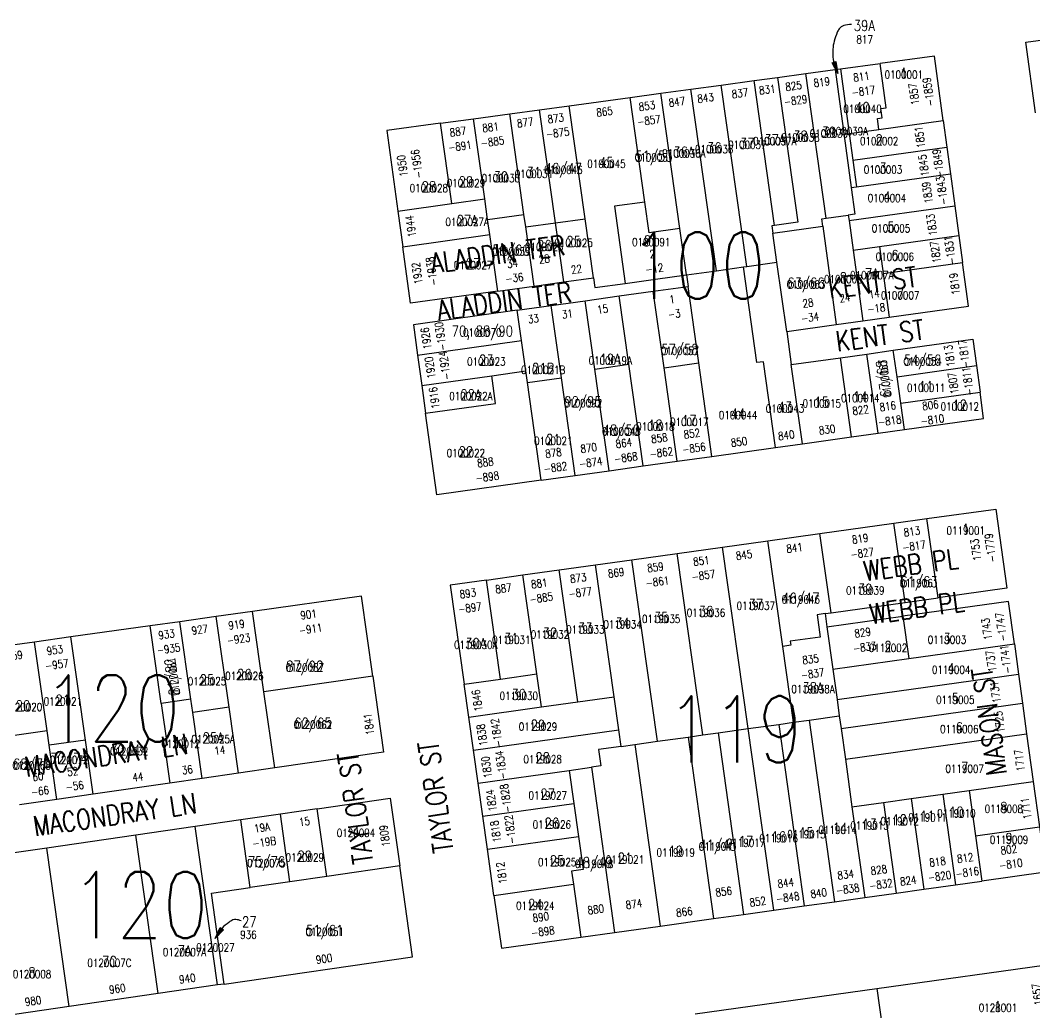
# Model space of a CAD drawing. Header units: feet. Extents: x 6006802 to 6013716, y 2117102 to 2120191.
# Drawn here: x 6008384 to 6009145, y 2119001 to 2119746 of the extents above; entities that cross this region are included whole.
import ezdxf
from ezdxf.enums import TextEntityAlignment as Align

# ---------------------------------------------------------------- set-up
doc = ezdxf.new("R2010")
doc.units = ezdxf.units.FT
doc.header["$LTSCALE"] = 100
doc.header["$MEASUREMENT"] = 0
doc.layers.get('0').update_dxf_attribs({"linetype": 'CONTINUOUS'})
for name, color, linetype in [('ADDRESS', 1, 'CONTINUOUS'), ('BLKLOT', 2, 'CONTINUOUS'), ('BLOCK_NUMBERS', 3, 'CONTINUOUS'), ('LEADER', 7, 'CONTINUOUS'), ('LOT_LINES', 4, 'CONTINUOUS'), ('LOT_NUMBERS', 7, 'CONTINUOUS'), ('ROW', 6, 'CONTINUOUS'), ('ST_NAME_IN_BLK', 7, 'CONTINUOUS'), ('ST_NAME_IN_ST', 6, 'CONTINUOUS')]:
    doc.layers.add(name, color=color, linetype=linetype)
doc.styles.add('ADDTXT', font='ROMANS.shx', dxfattribs={"width": 0.8, "height": 6})
doc.styles.add('BLKLOT', font='ROMANS.shx', dxfattribs={"width": 0.8, "height": 6})
doc.styles.add('BLOCK_NO', font='ROMANS.shx', dxfattribs={"width": 0.8, "height": 50})
doc.styles.add('LOT_NO', font='ROMANS.shx', dxfattribs={"width": 0.8, "height": 8})
doc.styles.add('SI', font='ROMANS.shx', dxfattribs={"width": 0.8, "height": 15})

# ---------------------------------------------------------------- blocks, each defined once
blk = doc.blocks.new('ARR')
for points in [[(0, 0), (1.5, -9), (-1.5, -9)], [(0, -1.22), (1.26, -8.8), (-1.26, -8.8)], [(0, -2.43), (1.03, -8.6), (-1.03, -8.6)], [(0, -3.65), (0.79, -8.4), (-0.79, -8.4)], [(0, -4.87), (0.56, -8.2), (-0.56, -8.2)], [(0, -6.08), (0.32, -8), (-0.32, -8)], [(0, -7.3), (0.08, -7.8), (-0.08, -7.8)]]:
    blk.add_lwpolyline(points, close=True)

msp = doc.modelspace()

# ---------------------------------------------------------------- linework, layer by layer
at = {"layer": 'LEADER'}
for points in [[(6009007.18, 2119742.61, 0.10491), (6009001.46, 2119741.83, 0.144743), (6008998.04, 2119739.34, 0.067144), (6008996.58, 2119736.78, 0.028378), (6008994.34, 2119730.2, 0.097031), (6008993.4, 2119718.22, 0.089941), (6008997.17, 2119705.83)], [(6008549.63, 2119070.39, 0.06847), (6008545.8, 2119071.32, 0.123027), (6008543.61, 2119071, 0.064785), (6008540.46, 2119069.22, 0.034941), (6008535.41, 2119064.82, 0.046886), (6008532.7, 2119061.54, 0.038975), (6008530.16, 2119057.1)]]:
    msp.add_lwpolyline(points, format="xyb", dxfattribs=at)
at = {"layer": 'LOT_LINES'}
for points in [[(6009027.85, 2119663.91), (6009026.72, 2119672.23), (6009030.23, 2119672.72), (6009029.29, 2119679.66), (6009033.31, 2119680.22), (6009028.79, 2119713.49)], [(6008988.35, 2119597.35), (6008973.1, 2119705.9)], [(6008995.1, 2119708.9), (6009007.13, 2119620.33)], [(6008999.06, 2119709.44), (6009005.67, 2119660.83)], [(6008928.81, 2119561.16), (6008909.68, 2119697.26)], [(6008949.62, 2119591.97), (6008934.35, 2119700.62)], [(6008951.79, 2119702.99), (6008967.06, 2119594.39), (6008949.62, 2119591.97)], [(6008878.68, 2119589.69), (6008864.43, 2119691.09)], [(6008906.03, 2119558), (6008886.89, 2119694.15)], [(6008807.64, 2119597), (6008795.74, 2119681.73)], [(6008852.34, 2119609.51), (6008841.32, 2119687.94)], [(6008761.75, 2119600.22), (6008751.15, 2119675.65)], [(6008785.36, 2119593.9), (6008773.44, 2119678.69)], [(6008707.59, 2119608.35), (6008699.13, 2119668.56)], [(6008732.35, 2119611.79), (6008723.9, 2119671.94)], [(6009027.85, 2119663.91), (6009075.99, 2119670.59)], [(6009005.67, 2119660.83), (6009027.85, 2119663.91)], [(6009005.67, 2119660.83), (6009008.38, 2119640.85)], [(6009008.38, 2119640.85), (6009078.71, 2119650.62)], [(6009008.38, 2119640.85), (6009011.09, 2119620.88)], [(6009011.09, 2119620.88), (6009081.42, 2119630.64)], [(6009007.13, 2119620.33), (6009009.85, 2119600.33), (6009004.9, 2119599.64)], [(6009007.13, 2119620.33), (6009011.09, 2119620.88)], [(6008667.16, 2119602.74), (6008707.59, 2119608.35)], [(6008707.59, 2119608.35), (6008732.35, 2119611.79)], [(6008734.51, 2119596.44), (6008732.35, 2119611.79)], [(6008852.34, 2119609.51), (6008829.55, 2119606.35), (6008837.69, 2119548.48)], [(6008878.68, 2119589.69), (6008855.57, 2119586.49), (6008852.34, 2119609.51)], [(6009005.43, 2119595.7), (6009084.67, 2119606.7)], [(6008734.51, 2119596.44), (6008761.75, 2119600.22)], [(6008763.07, 2119590.81), (6008761.75, 2119600.22)], [(6008985.83, 2119591.44), (6008985.09, 2119596.89), (6008988.35, 2119597.35)], [(6008988.35, 2119597.35), (6009004.9, 2119599.64)], [(6009004.9, 2119599.64), (6009005.43, 2119595.7)], [(6008736.11, 2119585.05), (6008734.51, 2119596.44)], [(6008763.07, 2119590.81), (6008785.36, 2119593.9)], [(6008769.29, 2119546.51), (6008763.07, 2119590.81)], [(6008785.36, 2119593.9), (6008807.64, 2119597)], [(6008791.58, 2119549.62), (6008785.36, 2119593.9)], [(6008813.86, 2119552.73), (6008807.64, 2119597)], [(6008883.57, 2119554.88), (6008878.68, 2119589.69)], [(6008949.62, 2119591.97), (6008947.58, 2119591.69), (6008948.35, 2119586.24)], [(6008948.35, 2119586.24), (6008985.83, 2119591.44)], [(6008985.83, 2119591.44), (6008995.87, 2119517.54)], [(6009005.43, 2119595.7), (6009008.46, 2119573.41)], [(6008670.83, 2119575.99), (6008736.11, 2119585.05)], [(6008742.06, 2119542.71), (6008736.11, 2119585.05)], [(6008951.43, 2119564.3), (6008948.35, 2119586.24)], [(6009028.27, 2119576.16), (6009087.7, 2119584.4)], [(6009008.46, 2119573.41), (6009028.27, 2119576.16)], [(6009028.27, 2119576.16), (6009031.03, 2119555.84)], [(6009008.46, 2119573.41), (6009015.68, 2119520.3)], [(6008906.03, 2119558), (6008926.33, 2119560.82)], [(6008926.33, 2119560.82), (6008928.81, 2119561.16)], [(6008950.41, 2119425.38), (6008941.37, 2119489.74), (6008936.42, 2119489.05), (6008926.33, 2119560.82)], [(6008928.81, 2119561.16), (6008951.43, 2119564.3)], [(6008958.73, 2119512.36), (6008951.43, 2119564.3)], [(6009031.03, 2119555.84), (6009090.46, 2119564.09)], [(6008883.57, 2119554.88), (6008906.03, 2119558)], [(6009031.03, 2119555.84), (6009035.49, 2119523.07)], [(6008892.82, 2119488.78), (6008884.75, 2119546.21)], [(6008840.41, 2119487.77), (6008833.21, 2119539.02)], [(6008866.78, 2119485.14), (6008858.71, 2119542.58)], [(6008789.82, 2119477.69), (6008782.2, 2119531.9)], [(6008814.91, 2119484.22), (6008807.71, 2119535.46)], [(6008759.9, 2119505.57), (6008756.7, 2119528.35)], [(6008682.01, 2119494.7), (6008759.9, 2119505.57)], [(6008763.1, 2119482.79), (6008759.9, 2119505.57)], [(6009007.36, 2119433.32), (6008999.01, 2119492.74)], [(6009027.17, 2119436.08), (6009018.82, 2119495.5)], [(6009041.41, 2119478.46), (6009038.63, 2119498.26)], [(6008814.91, 2119484.22), (6008840.41, 2119487.77)], [(6008825.62, 2119407.97), (6008814.91, 2119484.22)], [(6008851.12, 2119411.52), (6008840.41, 2119487.77)], [(6008866.78, 2119485.14), (6008892.82, 2119488.78)], [(6008876.63, 2119415.08), (6008866.78, 2119485.14)], [(6008902.66, 2119418.71), (6008892.82, 2119488.78)], [(6008970.45, 2119428.17), (6008962.1, 2119487.59)], [(6009041.41, 2119478.46), (6009100.97, 2119486.77)], [(6008685.15, 2119471.92), (6008737.6, 2119479.24)], [(6008688.01, 2119451.11), (6008740.52, 2119458.44), (6008737.6, 2119479.24)], [(6008737.6, 2119479.24), (6008763.1, 2119482.79)], [(6008764.32, 2119474.13), (6008763.1, 2119482.79)], [(6008764.32, 2119474.13), (6008789.82, 2119477.69)], [(6008800.12, 2119404.41), (6008789.82, 2119477.69)], [(6009044.19, 2119458.65), (6009041.41, 2119478.46)], [(6008774.62, 2119400.85), (6008764.32, 2119474.13)], [(6009044.19, 2119458.65), (6009103.66, 2119466.95)], [(6009046.98, 2119438.85), (6009044.19, 2119458.65)], [(6009072.28, 2119312.63), (6009063.88, 2119372.04)], [(6009047.52, 2119309.18), (6009039.12, 2119368.59)], [(6008955.86, 2119276.2), (6008944.66, 2119355.41)], [(6008992.06, 2119301.44), (6008983.66, 2119360.85)], [(6008929.86, 2119214.51), (6008910.62, 2119350.66)], [(6008861.77, 2119205.01), (6008842.53, 2119341.16)], [(6008895.82, 2119209.76), (6008876.57, 2119345.91)], [(6008802.05, 2119234.54), (6008788.05, 2119333.56)], [(6008829.29, 2119238.34), (6008815.29, 2119337.36)], [(6008744.08, 2119251.7), (6008733.58, 2119325.96)], [(6008771.32, 2119255.5), (6008760.82, 2119329.76)], [(6008566.81, 2119242.01), (6008558.28, 2119302.35)], [(6008987.49, 2119300.8), (6008981.55, 2119299.99), (6008983.85, 2119283.13), (6008961.38, 2119280), (6008961.8, 2119277.03), (6008955.86, 2119276.2)], [(6008512.03, 2119236.6), (6008503.81, 2119294.72)], [(6008540.64, 2119230.64), (6008531.05, 2119298.53)], [(6009045.79, 2119298.84), (6009050.22, 2119267.15)], [(6008489.76, 2119233.37), (6008481.53, 2119291.59)], [(6008988.85, 2119290.9), (6008993.27, 2119259.2)], [(6008404.28, 2119212.9), (6008394.88, 2119279.44)], [(6008433.04, 2119205.95), (6008422.11, 2119283.26)], [(6009050.22, 2119267.15), (6009129.37, 2119278.19)], [(6008963.91, 2119219.26), (6008955.86, 2119276.2)], [(6008993.27, 2119259.2), (6009050.22, 2119267.15)], [(6008744.08, 2119251.7), (6008771.32, 2119255.5)], [(6008774.81, 2119230.75), (6008771.32, 2119255.5)], [(6008993.27, 2119259.2), (6008996.45, 2119236.42)], [(6008996.45, 2119236.42), (6009132.49, 2119255.4)], [(6008648.46, 2119253.84), (6008566.81, 2119242.01)], [(6008716.84, 2119247.9), (6008744.08, 2119251.7)], [(6008574.86, 2119185.07), (6008566.81, 2119242.01)], [(6008512.03, 2119236.6), (6008489.76, 2119233.37)], [(6008489.76, 2119233.37), (6008494.17, 2119202.18), (6008492.29, 2119201.91), (6008496.28, 2119173.69)], [(6008513.43, 2119226.69), (6008512.03, 2119236.6)], [(6008774.81, 2119230.75), (6008802.05, 2119234.54)], [(6008802.05, 2119234.54), (6008829.29, 2119238.34)], [(6008832.79, 2119213.59), (6008829.29, 2119238.34)], [(6008996.45, 2119236.42), (6008998.17, 2119224.04)], [(6008999.49, 2119214.63), (6009135.47, 2119233.61)], [(6008540.64, 2119230.64), (6008513.43, 2119226.69)], [(6008520.43, 2119177.19), (6008513.43, 2119226.69)], [(6008547.64, 2119181.13), (6008540.64, 2119230.64)], [(6008720.34, 2119223.15), (6008774.81, 2119230.75)], [(6008929.86, 2119214.51), (6008952.81, 2119217.72)], [(6008952.81, 2119217.72), (6008963.91, 2119219.26)], [(6008952.81, 2119217.72), (6008971.81, 2119081.53)], [(6008963.91, 2119219.26), (6008975.49, 2119220.88)], [(6008975.49, 2119220.88), (6008998.17, 2119224.04)], [(6008975.49, 2119220.88), (6008994.49, 2119084.7)], [(6008998.17, 2119224.04), (6008999.49, 2119214.63)], [(6008404.28, 2119212.9), (6008376.24, 2119208.84)], [(6008405.82, 2119202.01), (6008404.28, 2119212.9)], [(6008723.84, 2119198.39), (6008832.79, 2119213.59)], [(6008834.54, 2119201.21), (6008832.79, 2119213.59)], [(6008884.77, 2119208.22), (6008895.82, 2119209.76)], [(6008895.82, 2119209.76), (6008907.45, 2119211.39)], [(6008907.45, 2119211.39), (6008929.86, 2119214.51)], [(6008907.45, 2119211.39), (6008926.45, 2119075.21)], [(6008949.11, 2119078.37), (6008929.86, 2119214.51)], [(6008999.49, 2119214.63), (6009002.68, 2119191.73)], [(6009002.68, 2119191.73), (6009138.61, 2119210.7)], [(6008433.04, 2119205.95), (6008405.82, 2119202.01)], [(6008411.56, 2119161.41), (6008405.82, 2119202.01)], [(6008438.78, 2119165.36), (6008433.04, 2119205.95)], [(6008834.54, 2119201.21), (6008844.76, 2119202.64)], [(6008844.76, 2119202.64), (6008861.77, 2119205.01)], [(6008844.76, 2119202.64), (6008863.76, 2119066.46)], [(6008861.77, 2119205.01), (6008884.77, 2119208.22)], [(6008884.77, 2119208.22), (6008903.77, 2119072.04)], [(6008834.54, 2119201.21), (6008817.7, 2119198.86), (6008819.45, 2119186.49), (6008812.32, 2119185.49)], [(6009002.68, 2119191.73), (6009007.67, 2119155.95)], [(6008727.34, 2119173.64), (6008795.73, 2119183.18)], [(6008795.73, 2119183.18), (6008812.32, 2119185.49)], [(6008795.73, 2119183.18), (6008799.18, 2119158.42)], [(6008812.32, 2119185.49), (6008829.59, 2119061.69)], [(6009095.57, 2119168.22), (6009143.51, 2119174.9)], [(6009051.99, 2119162.14), (6009075.76, 2119165.45)], [(6009075.76, 2119165.45), (6009095.57, 2119168.22)], [(6009075.76, 2119165.45), (6009085.26, 2119097.36)], [(6009095.57, 2119168.22), (6009100.32, 2119134.17)], [(6008730.84, 2119148.88), (6008799.18, 2119158.42)], [(6008799.18, 2119158.42), (6008802.64, 2119133.66)], [(6009007.67, 2119155.95), (6009031.2, 2119159.23)], [(6009031.2, 2119159.23), (6009051.99, 2119162.14)], [(6009031.2, 2119159.23), (6009040.69, 2119091.14)], [(6009051.99, 2119162.14), (6009061.49, 2119094.05)], [(6008586.3, 2119099.58), (6008579.13, 2119150.33)], [(6008614.01, 2119103.59), (6008606.84, 2119154.34)], [(6009007.67, 2119155.95), (6009017.17, 2119087.86)], [(6008532.08, 2119022.26), (6008515.29, 2119141.08)], [(6008556.61, 2119095.28), (6008549.44, 2119146.02)], [(6008487.55, 2119015.8), (6008470.76, 2119134.62)], [(6008734.34, 2119124.13), (6008802.64, 2119133.66)], [(6008802.64, 2119133.66), (6008806.09, 2119108.9), (6008797.43, 2119107.69), (6008798.81, 2119097.78)], [(6009100.32, 2119134.17), (6009148.17, 2119140.85)], [(6009100.32, 2119134.17), (6009105.07, 2119100.13)], [(6008420.75, 2119006.13), (6008403.96, 2119124.95)], [(6008668.58, 2119111.5), (6008614.01, 2119103.59)], [(6008614.01, 2119103.59), (6008586.3, 2119099.58)], [(6008586.3, 2119099.58), (6008556.61, 2119095.28)], [(6008739.24, 2119089.47), (6008798.81, 2119097.78)], [(6008798.81, 2119097.78), (6008804.33, 2119058.17)], [(6008537.03, 2119022.97), (6008527.41, 2119091.05), (6008556.61, 2119095.28)], [(6009026.23, 2119019.71), (6009032.52, 2118975.15)]]:
    msp.add_lwpolyline(points, dxfattribs=at)
at = {"layer": 'ROW'}
for points in [[(6009145.12, 2119676.49), (6009137.92, 2119729.47), (6009169.43, 2119733.77)], [(6009075.99, 2119670.59), (6009069.41, 2119719.02), (6009028.79, 2119713.49)], [(6008999.06, 2119709.44), (6009028.79, 2119713.49)], [(6008951.79, 2119702.99), (6008973.1, 2119705.9)], [(6008973.1, 2119705.9), (6008995.1, 2119708.9)], [(6008995.1, 2119708.9), (6008999.06, 2119709.44)], [(6008886.89, 2119694.15), (6008909.68, 2119697.26)], [(6008909.68, 2119697.26), (6008934.35, 2119700.62)], [(6008934.35, 2119700.62), (6008951.79, 2119702.99)], [(6008841.32, 2119687.94), (6008864.43, 2119691.09)], [(6008864.43, 2119691.09), (6008886.89, 2119694.15)], [(6008773.44, 2119678.69), (6008795.74, 2119681.73)], [(6008795.74, 2119681.73), (6008841.32, 2119687.94)], [(6008723.9, 2119671.94), (6008751.15, 2119675.65)], [(6008751.15, 2119675.65), (6008773.44, 2119678.69)], [(6008699.13, 2119668.56), (6008658.86, 2119663.07), (6008667.16, 2119602.74)], [(6008699.13, 2119668.56), (6008723.9, 2119671.94)], [(6009075.99, 2119670.59), (6009078.71, 2119650.62)], [(6009078.71, 2119650.62), (6009081.42, 2119630.64)], [(6009081.42, 2119630.64), (6009084.67, 2119606.7)], [(6009084.67, 2119606.7), (6009087.7, 2119584.4)], [(6008667.16, 2119602.74), (6008670.83, 2119575.99)], [(6009087.7, 2119584.4), (6009090.46, 2119564.09)], [(6008742.06, 2119542.71), (6008676.67, 2119533.59), (6008670.83, 2119575.99)], [(6009035.49, 2119523.07), (6009094.91, 2119531.36), (6009090.46, 2119564.09)], [(6008791.58, 2119549.62), (6008813.86, 2119552.73)], [(6008813.86, 2119552.73), (6008814.91, 2119545.3), (6008837.69, 2119548.48)], [(6008837.69, 2119548.48), (6008860.47, 2119551.66), (6008883.57, 2119554.88)], [(6008883.57, 2119554.88), (6008884.75, 2119546.21)], [(6008742.06, 2119542.71), (6008769.29, 2119546.51)], [(6008769.29, 2119546.51), (6008791.58, 2119549.62)], [(6008858.71, 2119542.58), (6008884.75, 2119546.21)], [(6008807.71, 2119535.46), (6008833.21, 2119539.02)], [(6008833.21, 2119539.02), (6008858.71, 2119542.58)], [(6008756.7, 2119528.35), (6008782.2, 2119531.9)], [(6008782.2, 2119531.9), (6008807.71, 2119535.46)], [(6008756.7, 2119528.35), (6008678.88, 2119517.49), (6008682.01, 2119494.7)], [(6009015.68, 2119520.3), (6009035.49, 2119523.07)], [(6008958.73, 2119512.36), (6008995.87, 2119517.54)], [(6008995.87, 2119517.54), (6009015.68, 2119520.3)], [(6008958.73, 2119512.36), (6008962.1, 2119487.59)], [(6009038.63, 2119498.26), (6009098.28, 2119506.59), (6009100.97, 2119486.77)], [(6008682.01, 2119494.7), (6008685.15, 2119471.92)], [(6008962.1, 2119487.59), (6008999.01, 2119492.74)], [(6008999.01, 2119492.74), (6009018.82, 2119495.5)], [(6009018.82, 2119495.5), (6009038.63, 2119498.26)], [(6009100.97, 2119486.77), (6009103.66, 2119466.95)], [(6008685.15, 2119471.92), (6008688.01, 2119451.11)], [(6009046.98, 2119438.85), (6009106.36, 2119447.13), (6009103.66, 2119466.95)], [(6008774.62, 2119400.85), (6008696.42, 2119389.94), (6008688.01, 2119451.11)], [(6009027.17, 2119436.08), (6009046.98, 2119438.85)], [(6008970.45, 2119428.17), (6009007.36, 2119433.32)], [(6009007.36, 2119433.32), (6009027.17, 2119436.08)], [(6008902.66, 2119418.71), (6008950.41, 2119425.38)], [(6008950.41, 2119425.38), (6008970.45, 2119428.17)], [(6008851.12, 2119411.52), (6008876.63, 2119415.08)], [(6008876.63, 2119415.08), (6008902.66, 2119418.71)], [(6008800.12, 2119404.41), (6008825.62, 2119407.97)], [(6008825.62, 2119407.97), (6008851.12, 2119411.52)], [(6008774.62, 2119400.85), (6008800.12, 2119404.41)], [(6009063.88, 2119372.04), (6009115.53, 2119379.25), (6009123.67, 2119319.8), (6009072.28, 2119312.63)], [(6009039.12, 2119368.59), (6009063.88, 2119372.04)], [(6008983.66, 2119360.85), (6009039.12, 2119368.59)], [(6008910.62, 2119350.66), (6008944.66, 2119355.41)], [(6008944.66, 2119355.41), (6008983.66, 2119360.85)], [(6008876.57, 2119345.91), (6008910.62, 2119350.66)], [(6008815.29, 2119337.36), (6008842.53, 2119341.16)], [(6008842.53, 2119341.16), (6008876.57, 2119345.91)], [(6008760.82, 2119329.76), (6008788.05, 2119333.56)], [(6008788.05, 2119333.56), (6008815.29, 2119337.36)], [(6008733.58, 2119325.96), (6008706.34, 2119322.16), (6008716.84, 2119247.9)], [(6008733.58, 2119325.96), (6008760.82, 2119329.76)], [(6008648.46, 2119253.84), (6008639.98, 2119313.81), (6008558.28, 2119302.35)], [(6008992.06, 2119301.44), (6009047.52, 2119309.18)], [(6009129.37, 2119278.19), (6009125.03, 2119309.9), (6009045.79, 2119298.84)], [(6009047.52, 2119309.18), (6009072.28, 2119312.63)], [(6008558.28, 2119302.35), (6008531.05, 2119298.53)], [(6008987.49, 2119300.8), (6008992.06, 2119301.44)], [(6008987.49, 2119300.8), (6008988.85, 2119290.9)], [(6008503.81, 2119294.72), (6008481.53, 2119291.59)], [(6008531.05, 2119298.53), (6008503.81, 2119294.72)], [(6008988.85, 2119290.9), (6009045.79, 2119298.84)], [(6008481.53, 2119291.59), (6008422.11, 2119283.26)], [(6008394.88, 2119279.44), (6008366.82, 2119275.51)], [(6008422.11, 2119283.26), (6008394.88, 2119279.44)], [(6009129.37, 2119278.19), (6009132.49, 2119255.4)], [(6009132.49, 2119255.4), (6009135.47, 2119233.61)], [(6008648.46, 2119253.84), (6008656.51, 2119196.9), (6008574.86, 2119185.07)], [(6008720.34, 2119223.15), (6008716.84, 2119247.9)], [(6009135.47, 2119233.61), (6009138.61, 2119210.7)], [(6008723.84, 2119198.39), (6008720.34, 2119223.15)], [(6009138.61, 2119210.7), (6009143.51, 2119174.9)], [(6008727.34, 2119173.64), (6008723.84, 2119198.39)], [(6008547.64, 2119181.13), (6008520.43, 2119177.19)], [(6008574.86, 2119185.07), (6008547.64, 2119181.13)], [(6008496.28, 2119173.69), (6008438.78, 2119165.36)], [(6008520.43, 2119177.19), (6008496.28, 2119173.69)], [(6008730.84, 2119148.88), (6008727.34, 2119173.64)], [(6009143.51, 2119174.9), (6009148.17, 2119140.85)], [(6008438.78, 2119165.36), (6008411.56, 2119161.41)], [(6008411.56, 2119161.41), (6008383.52, 2119157.35)], [(6008606.84, 2119154.34), (6008661.41, 2119162.25), (6008668.58, 2119111.5)], [(6008579.13, 2119150.33), (6008549.44, 2119146.02)], [(6008606.84, 2119154.34), (6008579.13, 2119150.33)], [(6008734.34, 2119124.13), (6008730.84, 2119148.88)], [(6008515.29, 2119141.08), (6008470.76, 2119134.62)], [(6008549.44, 2119146.02), (6008515.29, 2119141.08)], [(6008470.76, 2119134.62), (6008403.96, 2119124.95)], [(6009148.17, 2119140.85), (6009152.83, 2119106.79), (6009105.07, 2119100.13)], [(6008403.96, 2119124.95), (6008354.47, 2119117.78)], [(6008739.24, 2119089.47), (6008734.34, 2119124.13)], [(6008537.03, 2119022.97), (6008678.2, 2119043.43), (6008668.58, 2119111.5)], [(6009061.49, 2119094.05), (6009085.26, 2119097.36)], [(6009085.26, 2119097.36), (6009105.07, 2119100.13)], [(6008739.24, 2119089.47), (6008744.84, 2119049.87), (6008804.33, 2119058.17)], [(6008994.49, 2119084.7), (6009017.17, 2119087.86)], [(6009017.17, 2119087.86), (6009040.69, 2119091.14)], [(6009040.69, 2119091.14), (6009061.49, 2119094.05)], [(6008949.11, 2119078.37), (6008971.81, 2119081.53)], [(6008971.81, 2119081.53), (6008994.49, 2119084.7)], [(6008903.77, 2119072.04), (6008926.45, 2119075.21)], [(6008926.45, 2119075.21), (6008949.11, 2119078.37)], [(6008829.59, 2119061.69), (6008863.76, 2119066.46)], [(6008863.76, 2119066.46), (6008903.77, 2119072.04)], [(6008804.33, 2119058.17), (6008829.59, 2119061.69)], [(6009026.23, 2119019.71), (6009162.42, 2119038.71), (6009168.71, 2118994.15)], [(6008532.08, 2119022.26), (6008487.55, 2119015.8)], [(6008537.03, 2119022.97), (6008532.08, 2119022.26)], [(6008890.05, 2119000.71), (6009026.23, 2119019.71)], [(6008487.55, 2119015.8), (6008420.75, 2119006.13)], [(6008420.75, 2119006.13), (6008371.26, 2118998.96)]]:
    msp.add_lwpolyline(points, dxfattribs=at)

# ---------------------------------------------------------------- block references
at = {"layer": 'LEADER'}
for p, rotation in [((6008997.17, 2119705.83), 199.3072924087765), ((6008530.16, 2119057.1), 146.0169841337701)]:
    msp.add_blockref('ARR', p, dxfattribs=dict(at, rotation=rotation))

# ---------------------------------------------------------------- texts
at = {"layer": 'ADDRESS', "style": 'ADDTXT', "width": 0.8}
for s, p in [('817', (6009017.2, 2119728.46)), ('936', (6008555.2, 2119056.94))]:
    msp.add_text(s, height=6, dxfattribs=at).set_placement(p, align=Align.CENTER)
for s, rotation, p in [('811', 7.76083, (6009015.16, 2119700.53)), ('831', 7.76083, (6008944.56, 2119690.91)), ('825', 7.76083, (6008964.27, 2119693.59)), ('819', 7.76083, (6008985.42, 2119696.48)), ('-817', 7.76083, (6009016.64, 2119689.63)), ('1857', 97.73861, (6009057.08, 2119690.96)), ('-1859', 97.73861, (6009067.98, 2119692.44)), ('843', 7.76083, (6008898.3, 2119684.6)), ('837', 7.76083, (6008924.08, 2119688.12)), ('-829', 7.76083, (6008965.76, 2119682.69)), ('865', 7.76083, (6008822.55, 2119674.28)), ('853', 7.76083, (6008854.36, 2119678.61)), ('847', 7.76083, (6008876.84, 2119681.68)), ('873', 7.76083, (6008785.97, 2119669.29)), ('-857', 7.76083, (6008855.84, 2119667.71)), ('887', 7.76083, (6008712.64, 2119659.3)), ('881', 7.76083, (6008737.08, 2119662.63)), ('877', 7.76083, (6008763.07, 2119666.17)), ('-885', 7.76083, (6008738.57, 2119651.73)), ('-875', 7.76083, (6008787.46, 2119658.39)), ('1851', 97.73861, (6009061.47, 2119658.6)), ('-891', 7.76083, (6008714.12, 2119648.4)), ('1950', 97.82964, (6008673.55, 2119637.02)), ('-1956', 97.82964, (6008684.44, 2119638.52)), ('1845', 97.73861, (6009064.36, 2119637.36)), ('-1849', 97.73861, (6009075.26, 2119638.84)), ('-1843', 97.73861, (6009078.03, 2119618.47)), ('1839', 97.73861, (6009067.13, 2119616.99)), ('1944', 97.82964, (6008679.78, 2119591.69)), ('1833', 97.73861, (6009070.42, 2119592.77)), ('-1831', 97.73861, (6009084.1, 2119573.78)), ('1827', 97.73861, (6009073.2, 2119572.3)), ('-1938', 97.82964, (6008695.52, 2119557.96)), ('28', 7.94232, (6008777.4, 2119563.8)), ('2', 7.94232, (6008858.4, 2119567.53)), ('1932', 97.82964, (6008684.62, 2119556.46)), ('34', 7.94232, (6008753.47, 2119560.46)), ('22', 7.94232, (6008801.49, 2119556.05)), ('-12', 7.94232, (6008859.92, 2119556.63)), ('-36', 7.94232, (6008754.99, 2119549.56)), ('1819', 97.73861, (6009087.53, 2119548.57)), ('14', 7.94232, (6009024.76, 2119537.73)), ('1', 7.94232, (6008873.25, 2119533.5)), ('28', 7.94232, (6008975.09, 2119530.8)), ('24', 7.94232, (6009002.75, 2119534.66)), ('31', 7.94232, (6008794.68, 2119522.54)), ('15', 7.94232, (6008821.14, 2119526.23)), ('-3', 7.94232, (6008874.77, 2119522.61)), ('-18', 7.94232, (6009026.28, 2119526.83)), ('33', 7.94232, (6008769.18, 2119518.98)), ('-34', 7.94232, (6008976.61, 2119519.9)), ('1926', 97.82964, (6008691.34, 2119507.64)), ('-1930', 97.82964, (6008702.23, 2119509.14)), ('1813', 97.73861, (6009083.77, 2119494.51)), ('-1817', 97.73861, (6009094.67, 2119495.99)), ('1920', 97.82964, (6008694.35, 2119485.7)), ('-1924', 97.82964, (6008705.25, 2119487.2)), ('-1811', 97.73861, (6009097.46, 2119475.48)), ('1807', 97.73861, (6009086.56, 2119474)), ('1916', 97.82964, (6008697.47, 2119463.03)), ('806', 7.94232, (6009066.86, 2119454.09)), ('822', 7.94232, (6009014.55, 2119450.48)), ('816', 7.94232, (6009034.86, 2119453.31)), ('-818', 7.94232, (6009036.38, 2119442.42)), ('-810', 7.94232, (6009068.38, 2119443.19)), ('852', 7.94232, (6008888.07, 2119432.83)), ('840', 7.94232, (6008958.83, 2119431.6)), ('830', 7.94232, (6008989.43, 2119435.87)), ('864', 7.94232, (6008837, 2119425.71)), ('858', 7.94232, (6008863.64, 2119429.42)), ('850', 7.94232, (6008923.39, 2119426.65)), ('878', 7.94232, (6008784.27, 2119418.35)), ('870', 7.94232, (6008810.66, 2119422.03)), ('-862', 7.94232, (6008865.16, 2119418.53)), ('-856', 7.94232, (6008889.59, 2119421.94)), ('888', 7.94232, (6008733.2, 2119411.23)), ('-874', 7.94232, (6008812.18, 2119411.14)), ('-868', 7.94232, (6008838.52, 2119414.81)), ('-898', 7.94232, (6008734.72, 2119400.33)), ('-882', 7.94232, (6008785.79, 2119407.46)), ('813', 7.94232, (6009053.02, 2119359.42)), ('819', 7.94232, (6009014.22, 2119354.01)), ('-817', 7.94232, (6009054.54, 2119348.53)), ('1753', 97.79521, (6009103.52, 2119349.07)), ('-1779', 97.79521, (6009114.41, 2119350.56)), ('845', 7.94232, (6008927.14, 2119341.86)), ('841', 7.94232, (6008965.06, 2119347.15)), ('-827', 7.94232, (6009015.74, 2119343.11)), ('859', 7.94232, (6008860.71, 2119332.59)), ('851', 7.94232, (6008895.13, 2119337.39)), ('873', 7.94232, (6008802.85, 2119324.52)), ('869', 7.94232, (6008831.24, 2119328.48)), ('-857', 7.94232, (6008896.65, 2119326.5)), ('881', 7.94232, (6008773.62, 2119320.44)), ('-861', 7.94232, (6008862.23, 2119321.7)), ('893', 7.94232, (6008720.11, 2119312.98)), ('887', 7.94232, (6008746.81, 2119316.7)), ('-885', 7.94232, (6008775.14, 2119309.55)), ('-877', 7.94232, (6008804.37, 2119313.62)), ('-897', 7.94232, (6008721.63, 2119302.08)), ('901', 7.98042, (6008600.68, 2119297.19)), ('919', 7.98042, (6008546.67, 2119289.62)), ('-911', 7.98042, (6008602.21, 2119286.29)), ('1743', 97.79521, (6009111.65, 2119289.65)), ('-1747', 97.79521, (6009122.55, 2119291.14)), ('933', 7.98042, (6008494.2, 2119282.26)), ('927', 7.98042, (6008519.13, 2119285.76)), ('-923', 7.98042, (6008548.2, 2119278.72)), ('829', 7.94232, (6009016.08, 2119283.59)), ('-935', 7.98042, (6008495.73, 2119271.37)), ('-833', 7.94232, (6009017.6, 2119272.69)), ('959', 7.98042, (6008380.25, 2119266.28)), ('953', 7.98042, (6008410.44, 2119270.52)), ('835', 7.94232, (6008977.01, 2119263.59)), ('1737', 97.79521, (6009114.96, 2119265.5)), ('-1741', 97.79521, (6009125.86, 2119266.99)), ('-957', 7.98042, (6008411.97, 2119259.62)), ('-837', 7.94232, (6008978.53, 2119252.69)), ('1731', 97.79521, (6009118.13, 2119242.3)), ('1846', 98.04647, (6008729.63, 2119236.02)), ('1841', 98.04647, (6008648.42, 2119218.37)), ('1725', 97.79521, (6009121.19, 2119219.96)), ('1838', 98.04647, (6008733.28, 2119210.19)), ('-1842', 98.04647, (6008744.17, 2119211.73)), ('14', 8.24353, (6008534.13, 2119195.34)), ('-1834', 98.04647, (6008747.59, 2119187.59)), ('1717', 97.79521, (6009136.24, 2119191.14)), ('36', 8.24353, (6008509.76, 2119180.69)), ('1830', 98.04647, (6008736.69, 2119186.05)), ('60', 8.24353, (6008397.75, 2119175.58)), ('52', 8.24353, (6008423.82, 2119179.36)), ('44', 8.24353, (6008472.71, 2119175.32)), ('-66', 8.24353, (6008399.32, 2119164.69)), ('-56', 8.24353, (6008425.4, 2119168.47)), ('-1828', 98.04647, (6008751.12, 2119162.61)), ('1824', 98.04647, (6008740.23, 2119161.07)), ('1711', 97.79521, (6009141.17, 2119155.15)), ('-1822', 98.04647, (6008754.41, 2119139.32)), ('19A', 8.24353, (6008565.86, 2119137.29)), ('15', 8.24353, (6008597.6, 2119141.89)), ('1809', 98.04647, (6008660.28, 2119134.51)), ('1818', 98.04647, (6008743.52, 2119137.78)), ('-19B', 8.24353, (6008567.44, 2119126.4)), ('802', 7.94232, (6009125.65, 2119120.84)), ('818', 7.94232, (6009072.18, 2119111.69)), ('812', 7.94232, (6009092.95, 2119114.59)), ('1812', 98.04647, (6008747.9, 2119106.76)), ('828', 7.94232, (6009028.21, 2119105.56)), ('-816', 7.94232, (6009094.47, 2119103.7)), ('-810', 7.94232, (6009127.17, 2119109.94)), ('834', 7.94232, (6009003.33, 2119102.09)), ('824', 7.94232, (6009050.27, 2119097.53)), ('-820', 7.94232, (6009073.7, 2119100.8)), ('856', 7.94232, (6008911.89, 2119089.33)), ('844', 7.94232, (6008958.4, 2119095.82)), ('-838', 7.94232, (6009004.85, 2119091.19)), ('-832', 7.94232, (6009029.73, 2119094.66)), ('852', 7.94232, (6008937.45, 2119081.79)), ('-848', 7.94232, (6008959.92, 2119084.92)), ('840', 7.94232, (6008983.11, 2119088.16)), ('880', 7.94232, (6008816, 2119075.95)), ('874', 7.94232, (6008844.62, 2119079.94)), ('866', 7.94232, (6008882.37, 2119074.1)), ('890', 7.94232, (6008774.8, 2119070.2)), ('-898', 7.94232, (6008776.32, 2119059.31)), ('900', 8.24353, (6008612.31, 2119038.93)), ('940', 8.24353, (6008509.8, 2119024.08)), ('960', 8.24353, (6008457.3, 2119016.47)), ('1657', 98.03383, (6009149.52, 2119015.62)), ('980', 8.24353, (6008394.17, 2119007.33))]:
    msp.add_text(s, height=6, rotation=rotation, dxfattribs=at).set_placement(p, align=Align.CENTER)
at = {"layer": 'BLKLOT', "style": 'BLKLOT', "width": 0.8}
for s, p in [('0100001', (6009046.49, 2119702.03)), ('0100040', (6009015.56, 2119676.36)), ('0100037A', (6008949.84, 2119652.27)), ('0100038', (6008969.06, 2119654.89)), ('0100039', (6008990.41, 2119657.8)), ('0100039A', (6009003.5, 2119659.58)), ('0100002', (6009028.03, 2119652.21)), ('0100036', (6008904.35, 2119646.07)), ('0100037', (6008929.17, 2119649.45)), ('0100051', (6008859.27, 2119639.92)), ('0100036A', (6008881.65, 2119642.97)), ('0100046', (6008791.34, 2119630.66)), ('0100045', (6008823.61, 2119635.06)), ('0100003', (6009030.94, 2119630.78)), ('0100030', (6008744.4, 2119624.27)), ('0100031', (6008769.22, 2119627.65)), ('0100028', (6008690.44, 2119616.91)), ('0100029', (6008718.23, 2119620.7)), ('0100004', (6009033.84, 2119609.44)), ('0100027A', (6008719.16, 2119591.56)), ('0100005', (6009036.93, 2119586.75)), ('0100091', (6008857.16, 2119576.44)), ('0100059', (6008752.12, 2119569.36)), ('0100026', (6008776.93, 2119572.82)), ('0100025', (6008798.94, 2119575.89)), ('0100006', (6009039.81, 2119565.51)), ('0100027', (6008723.62, 2119559.16)), ('0100008', (6009001.18, 2119548.57)), ('0100007A', (6009022.51, 2119551.55)), ('0100063', (6008973.16, 2119544.66)), ('0100007', (6009043.75, 2119536.51)), ('0100070', (6008730.56, 2119508.65)), ('0100057', (6008878.64, 2119494.87)), ('0100023', (6008733.56, 2119486.84)), ('0100019A', (6008826.45, 2119487.59)), ('0100054', (6009060.59, 2119486.9)), ('0100021B', (6008776.15, 2119480.58)), ('0100011', (6009063.27, 2119467.15)), ('0100022A', (6008721.98, 2119460.95)), ('0100092', (6008805.96, 2119455.71)), ('0100015', (6008985.03, 2119455.45)), ('0100014', (6009013.9, 2119459.47)), ('0100043', (6008957.42, 2119451.6)), ('0100012', (6009088.48, 2119453.11)), ('0100017', (6008885.69, 2119441.59)), ('0100044', (6008922.28, 2119446.69)), ('0100048', (6008834.71, 2119434.48)), ('0100018', (6008860.3, 2119438.05)), ('0100021', (6008783.74, 2119427.36)), ('0100022', (6008718.19, 2119418.22)), ('0119001', (6009092.93, 2119360.04)), ('0119061', (6009057.95, 2119320.73)), ('0119039', (6009017.63, 2119315.11)), ('0119037', (6008935.56, 2119303.66)), ('0119046', (6008969.29, 2119308.36)), ('0119036', (6008898.24, 2119298.45)), ('0119034', (6008835.66, 2119289.72)), ('0119035', (6008864.6, 2119293.76)), ('0119032', (6008781.19, 2119282.12)), ('0119033', (6008807.72, 2119285.82)), ('0119030A', (6008725.66, 2119274.37)), ('0119031', (6008752.25, 2119278.08)), ('0119002', (6009034.66, 2119272.05)), ('0119003', (6009078.9, 2119278.22)), ('0120087', (6008597.46, 2119257.36)), ('0120026', (6008552.16, 2119251.01)), ('0119004', (6009081.98, 2119255.71)), ('0120025', (6008524.14, 2119247.08)), ('0119030', (6008757.88, 2119236.09)), ('0119038A', (6008978.44, 2119241.23)), ('0120020', (6008386.2, 2119227.74)), ('0120021', (6008416.04, 2119231.92)), ('0119005', (6009085.07, 2119233.11)), ('0120062', (6008603.52, 2119214.49)), ('0119029', (6008772.27, 2119213.02)), ('0119006', (6009088.08, 2119211.17)), ('0120025A', (6008528.74, 2119203.65)), ('0120012', (6008504.38, 2119200.12)), ('0120032', (6008465.77, 2119194.53)), ('0119028', (6008775.73, 2119188.54)), ('0120068', (6008392.62, 2119183.93)), ('0120072', (6008420.78, 2119188.01)), ('0119007', (6009092.14, 2119181.46)), ('0119027', (6008779.57, 2119161.39)), ('0119008', (6009121.5, 2119151.37)), ('0119011', (6009064.26, 2119144.92)), ('0119010', (6009085.97, 2119147.95)), ('0119026', (6008782.65, 2119139.58)), ('0119014', (6008996.9, 2119135.52)), ('0119013', (6009020.84, 2119138.86)), ('0119012', (6009043.44, 2119142.01)), ('0120004', (6008635.79, 2119133.27)), ('0119016', (6008952.71, 2119129.35)), ('0119015', (6008973.53, 2119132.26)), ('0119009', (6009125.45, 2119128.21)), ('0119041', (6008907.25, 2119123.01)), ('0119017', (6008928.21, 2119125.94)), ('0120029', (6008597.45, 2119114.89)), ('0119021', (6008837.44, 2119113.27)), ('0119019', (6008875.53, 2119118.59)), ('0120075', (6008568.69, 2119110.72)), ('0119025', (6008786.63, 2119111.42)), ('0119048', (6008814.36, 2119110.05)), ('0119024', (6008770.27, 2119078.66)), ('0120051', (6008612.38, 2119059.15)), ('0120007A', (6008507.3, 2119043.93)), ('0120027', (6008530.42, 2119047.28)), ('0120007C', (6008450.97, 2119035.77)), ('0120008', (6008393, 2119027.37)), ('0128001', (6009117.08, 2119002.15))]:
    msp.add_text(s, height=6, dxfattribs=at).set_placement(p, align=Align.CENTER)
for s, rotation, p in [('0100067', 97.94232, (6009035.34, 2119477.61)), ('0120081', 97.98042, (6008501.91, 2119254.06))]:
    msp.add_text(s, height=6, rotation=rotation, dxfattribs=at).set_placement(p, align=Align.CENTER)
at = {"layer": 'BLOCK_NUMBERS', "style": 'BLOCK_NO', "width": 0.8}
for s, p in [('100', (6008891.84, 2119536.88)), ('120', (6008452.75, 2119204.69)), ('119', (6008919.91, 2119189.03)), ('120', (6008473.62, 2119057.23))]:
    msp.add_text(s, height=50, dxfattribs=at).set_placement(p, align=Align.CENTER)
at = {"layer": 'LOT_NUMBERS', "style": 'LOT_NO', "width": 0.8}
for s, p in [('39A', (6009016.98, 2119737.82)), ('1', (6009046.49, 2119702.03)), ('40', (6009015.56, 2119676.36)), ('39', (6008990.41, 2119657.8)), ('37A', (6008949.84, 2119652.27)), ('38', (6008969.06, 2119654.89)), ('2', (6009028.03, 2119652.21)), ('36A', (6008881.65, 2119642.97)), ('36', (6008904.35, 2119646.07)), ('37', (6008929.17, 2119649.45)), ('45', (6008823.61, 2119635.06)), ('51/53', (6008859.27, 2119639.92)), ('31', (6008769.22, 2119627.65)), ('46/47', (6008791.34, 2119630.66)), ('3', (6009030.94, 2119630.78)), ('29', (6008718.23, 2119620.7)), ('30', (6008744.4, 2119624.27)), ('28', (6008690.44, 2119616.91)), ('4', (6009033.84, 2119609.44)), ('27A', (6008719.16, 2119591.56)), ('5', (6009036.93, 2119586.75)), ('25', (6008798.94, 2119575.89)), ('91', (6008857.16, 2119576.44)), ('59/60', (6008752.12, 2119569.36)), ('26', (6008776.93, 2119572.82)), ('27', (6008723.62, 2119559.16)), ('6', (6009039.81, 2119565.51)), ('7A', (6009022.51, 2119551.55)), ('63/66', (6008973.16, 2119544.66)), ('8', (6009001.18, 2119548.57)), ('7', (6009043.75, 2119536.51)), ('70, 88/90', (6008730.56, 2119508.65)), ('57/58', (6008878.64, 2119494.87)), ('23', (6008733.56, 2119486.84)), ('19A', (6008826.45, 2119487.59)), ('54/56', (6009060.59, 2119486.9)), ('21B', (6008776.15, 2119480.58)), ('22A', (6008721.98, 2119460.95)), ('11', (6009063.27, 2119467.15)), ('92/95', (6008805.96, 2119455.71)), ('15', (6008985.03, 2119455.45)), ('14', (6009013.9, 2119459.47)), ('12', (6009088.48, 2119453.11)), ('44', (6008922.28, 2119446.69)), ('43', (6008957.42, 2119451.6)), ('18', (6008860.3, 2119438.05)), ('17', (6008885.69, 2119441.59)), ('48/50', (6008834.71, 2119434.48)), ('21', (6008783.74, 2119427.36)), ('22', (6008718.19, 2119418.22)), ('1', (6009092.93, 2119360.04)), ('61/63', (6009057.95, 2119320.73)), ('46/47', (6008969.29, 2119308.36)), ('39', (6009017.63, 2119315.11)), ('37', (6008935.56, 2119303.66)), ('35', (6008864.6, 2119293.76)), ('36', (6008898.24, 2119298.45)), ('33', (6008807.72, 2119285.82)), ('34', (6008835.66, 2119289.72)), ('31', (6008752.25, 2119278.08)), ('32', (6008781.19, 2119282.12)), ('3', (6009078.9, 2119278.22)), ('30A', (6008725.66, 2119274.37)), ('2', (6009034.66, 2119272.05)), ('87/92', (6008597.46, 2119257.36)), ('4', (6009081.98, 2119255.71)), ('25', (6008524.14, 2119247.08)), ('26', (6008552.16, 2119251.01)), ('38A', (6008978.44, 2119241.23)), ('21', (6008416.04, 2119231.92)), ('30', (6008757.88, 2119236.09)), ('5', (6009085.07, 2119233.11)), ('20', (6008386.2, 2119227.74)), ('62/65', (6008603.52, 2119214.49)), ('29', (6008772.27, 2119213.02)), ('6', (6009088.08, 2119211.17)), ('25A', (6008528.74, 2119203.65)), ('32/44', (6008465.77, 2119194.53)), ('12', (6008504.38, 2119200.12)), ('72/74', (6008420.78, 2119188.01)), ('28', (6008775.73, 2119188.54)), ('68/71', (6008392.62, 2119183.93)), ('7', (6009092.14, 2119181.46)), ('27', (6008779.57, 2119161.39)), ('8', (6009121.5, 2119151.37)), ('12', (6009043.44, 2119142.01)), ('11', (6009064.26, 2119144.92)), ('10', (6009085.97, 2119147.95)), ('4', (6008635.79, 2119133.27)), ('26', (6008782.65, 2119139.58)), ('14', (6008998.69, 2119135.77)), ('13', (6009020.84, 2119138.86)), ('17', (6008928.21, 2119125.94)), ('16', (6008952.71, 2119129.35)), ('15', (6008973.53, 2119132.26)), ('9', (6009125.45, 2119128.21)), ('19', (6008875.53, 2119118.59)), ('41/45', (6008907.25, 2119123.01)), ('75/76', (6008568.69, 2119110.72)), ('29', (6008597.45, 2119114.89)), ('25', (6008786.63, 2119111.42)), ('48/49', (6008814.36, 2119110.05)), ('21', (6008837.44, 2119113.27)), ('24', (6008770.27, 2119078.66)), ('27', (6008555.82, 2119065.6)), ('51/61', (6008612.38, 2119059.15)), ('7A', (6008507.3, 2119043.93)), ('7C', (6008450.97, 2119035.77)), ('8', (6008393, 2119027.37)), ('1', (6009117.08, 2119002.15))]:
    msp.add_text(s, height=8, dxfattribs=at).set_placement(p, align=Align.CENTER)
for s, rotation, p in [('67/68', 97.94232, (6009035.34, 2119477.61)), ('81/82', 97.98042, (6008501.91, 2119254.06))]:
    msp.add_text(s, height=8, rotation=rotation, dxfattribs=at).set_placement(p, align=Align.CENTER)
at = {"layer": 'ST_NAME_IN_BLK', "style": 'SI', "width": 0.8}
for s, rotation, p in [('ALADDIN TER', 7.94232, (6008743.01, 2119563.04)), ('KENT ST', 7.94232, (6009024.06, 2119541.67)), ('WEBB PL', 7.94232, (6009052.82, 2119330.11)), ('MASON ST', 98.03383, (6009118.04, 2119220.89)), ('MACONDRAY LN', 8.24353, (6008449.55, 2119187.13)), ('TAYLOR ST', 97.97757, (6008642.97, 2119155.85))]:
    msp.add_text(s, height=15, rotation=rotation, dxfattribs=at).set_placement(p, align=Align.CENTER)
at = {"layer": 'ST_NAME_IN_ST', "style": 'SI', "width": 0.8}
for s, rotation, p in [('ALADDIN TER', 7.94232, (6008747.93, 2119527.75)), ('KENT ST', 7.94232, (6009029.58, 2119502.05)), ('WEBB PL', 7.94232, (6009057.31, 2119297.92)), ('TAYLOR ST', 97.97757, (6008703.15, 2119164.28)), ('MACONDRAY LN', 8.24353, (6008456, 2119142.59))]:
    msp.add_text(s, height=15, rotation=rotation, dxfattribs=at).set_placement(p, align=Align.CENTER)

doc.saveas('drawing.dxf')
